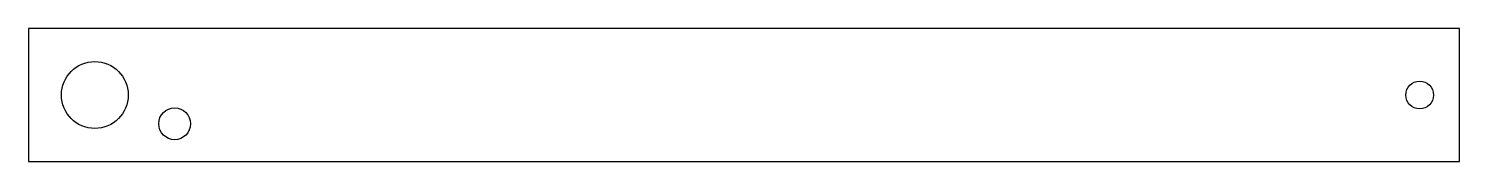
# Model space of a CAD drawing. Header units: millimetres. Extents: x 0 to 540, y -25 to 25.
import ezdxf

# ---------------------------------------------------------------- set-up
doc = ezdxf.new("R2010")
doc.units = ezdxf.units.MM
doc.layers.add('CUT', color=4, linetype='Continuous')
doc.layers.add('OUTLINE', color=7, linetype='Continuous')

msp = doc.modelspace()

# ---------------------------------------------------------------- linework, layer by layer
at = {"layer": 'CUT', "flags": 128}
for points in [[(12.4, 0, -1), (37.6, 0, -1)], [(530.25, 0, -1), (519.75, 0, -1)], [(49.1, -10.85, -1), (61.1, -10.85, -1)]]:
    msp.add_lwpolyline(points, format="xyb", close=True, dxfattribs=at)
at = {"layer": 'OUTLINE', "flags": 128}
msp.add_lwpolyline([(0, 25), (0, -25), (540, -25), (540, 25)], close=True, dxfattribs=at)

doc.saveas('drawing.dxf')
